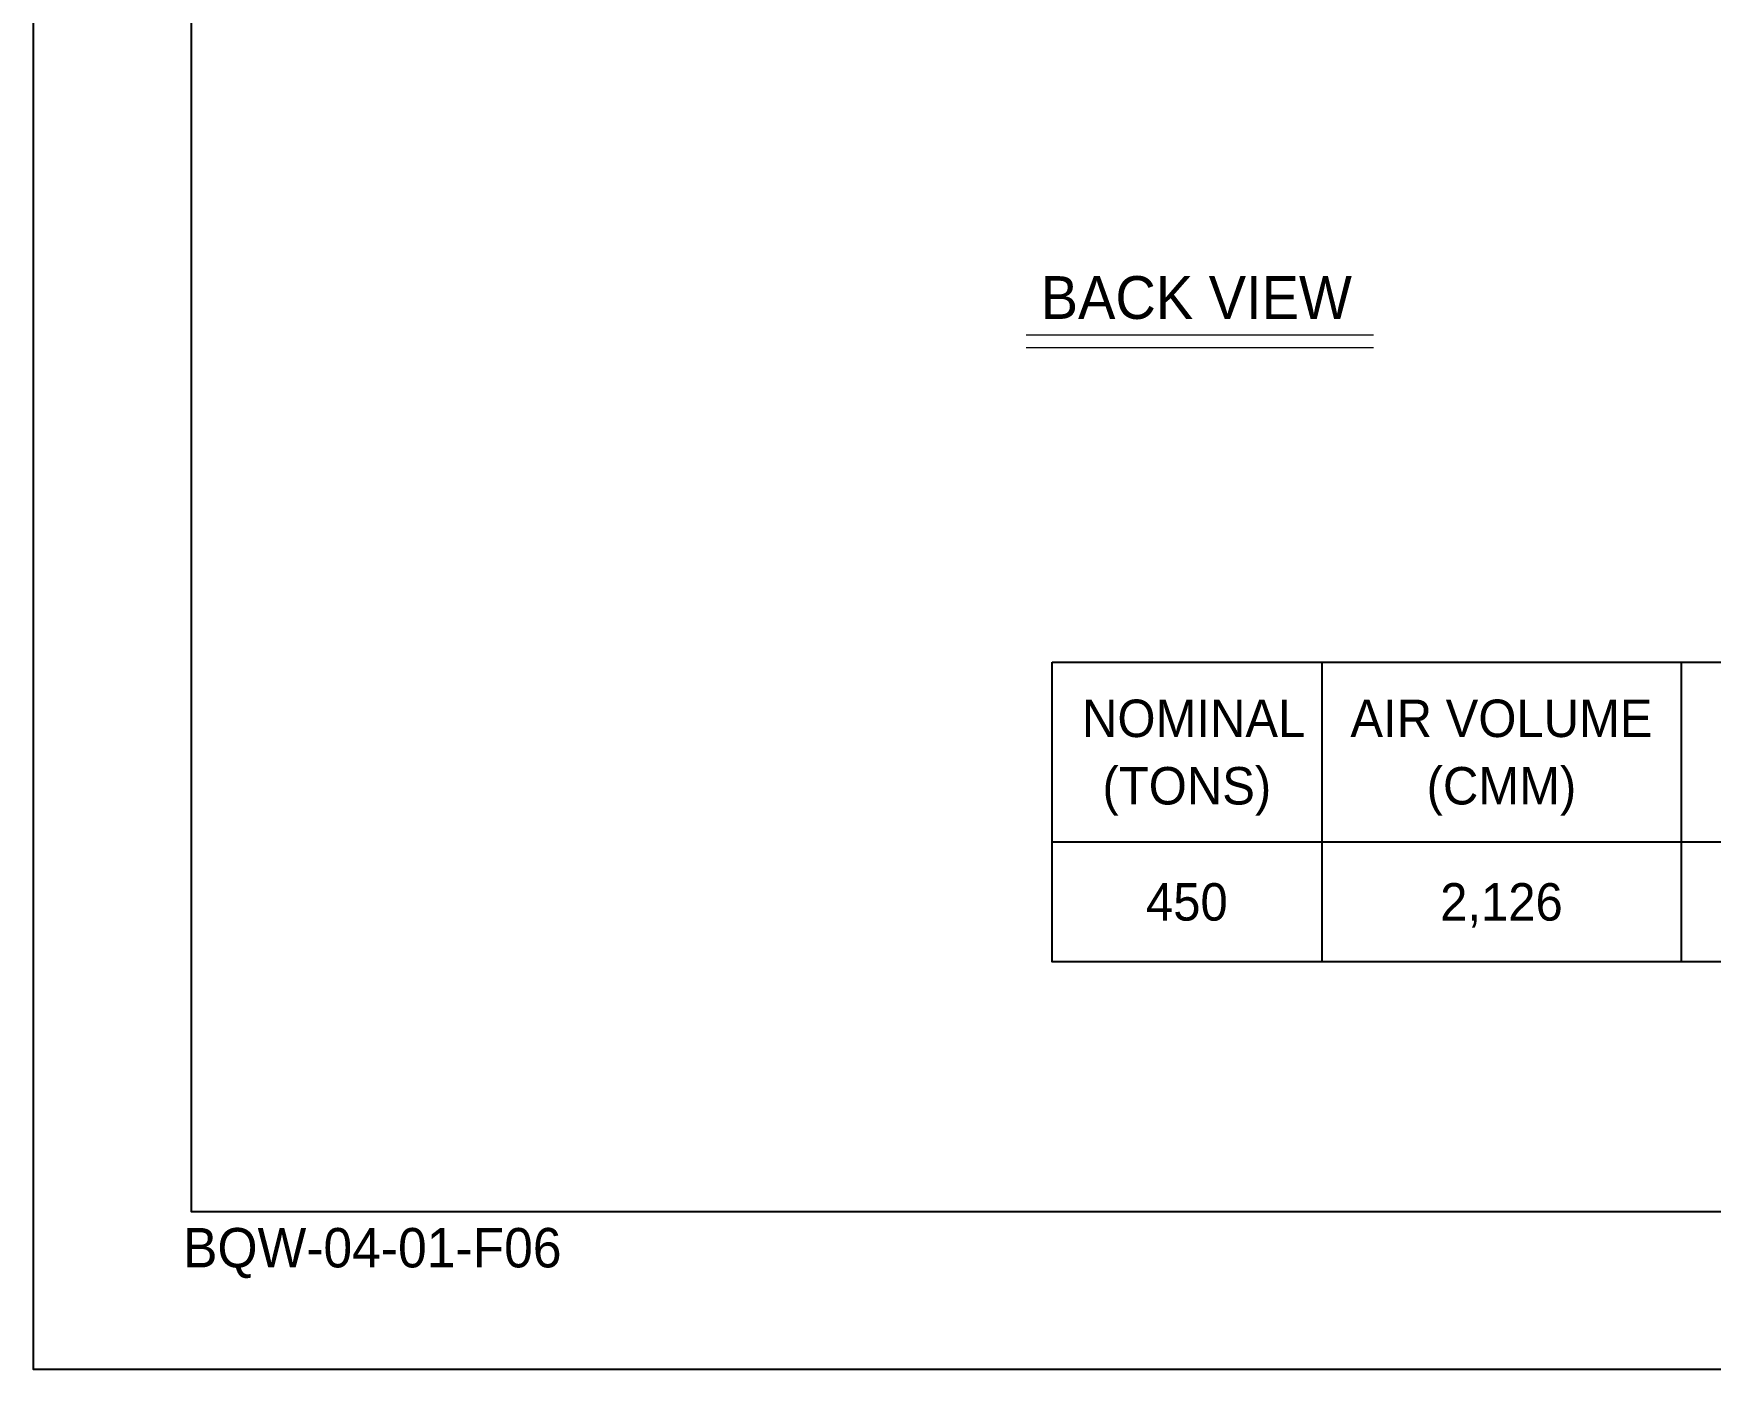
# Model space of a CAD drawing. Header units: millimetres. Extents: x -17070 to 43320, y -291348 to 36448.
# Drawn here: x 12354 to 20190, y 14551 to 20791 of the extents above; entities that cross this region are included whole.
import ezdxf
from ezdxf.enums import TextEntityAlignment as Align

# ---------------------------------------------------------------- set-up
doc = ezdxf.new("R2010")
doc.units = ezdxf.units.MM
for name, color, linetype in [('냉각탑_box', 1, 'Continuous'), ('냉각탑_form', 1, 'Continuous'), ('냉각탑_text', 3, 'Continuous')]:
    doc.layers.add(name, color=color, linetype=linetype)
doc.styles.add('돋움', font='Dotum.ttf')

msp = doc.modelspace()

# ---------------------------------------------------------------- linework, layer by layer
at = {"layer": 'Defpoints'}
msp.add_lwpolyline([(12353.9, 36447.8), (43319.7, 36447.8), (43319.7, 14550.6), (12353.9, 14550.6)], close=True, dxfattribs=at)
at = {"layer": '냉각탑_box', "lineweight": 20}
for p, q in [((16992, 19383.2), (18615.3, 19383.2)), ((16992, 19325.1), (18615.3, 19325.1))]:
    msp.add_line(p, q, dxfattribs=at)
at = {"layer": '냉각탑_box'}
for p, q in [((18373, 17854.9), (18373, 16454.9)), ((20053, 17854.9), (20053, 16454.9)), ((17113, 17014.9), (32163, 17014.9))]:
    msp.add_line(p, q, dxfattribs=at)
msp.add_lwpolyline([(17113, 17854.9), (32163, 17854.9), (32163, 16454.9), (17113, 16454.9)], close=True, dxfattribs=at)
at = {"layer": '냉각탑_form'}
msp.add_lwpolyline([(13091.2, 35710.5), (13091.2, 15287.8), (42582.4, 15287.8), (42582.4, 35710.5)], close=True, dxfattribs=at)

# ---------------------------------------------------------------- texts
at = {"layer": '냉각탑_form', "lineweight": 20, "style": '돋움'}
msp.add_text('BQW-04-01-F06', height=184.32, dxfattribs=at).set_placement((13052.4, 15027.1))
at = {"layer": '냉각탑_text', "lineweight": 20, "style": '돋움'}
msp.add_text('BACK VIEW', height=199.97, dxfattribs=at).set_placement((17787, 19558.2), align=Align.MIDDLE_CENTER)
at = {"layer": '냉각탑_text', "style": '돋움'}
for s, p in [(' NOMINAL', (17743, 17592.4)), ('AIR VOLUME', (19213, 17592.4)), ('(TONS)', (17743, 17277.4)), ('(CMM)', (19213, 17277.4)), ('450', (17743, 16734.9)), ('2,126', (19213, 16734.9))]:
    msp.add_text(s, height=175, dxfattribs=at).set_placement(p, align=Align.MIDDLE_CENTER)

doc.saveas('drawing.dxf')
